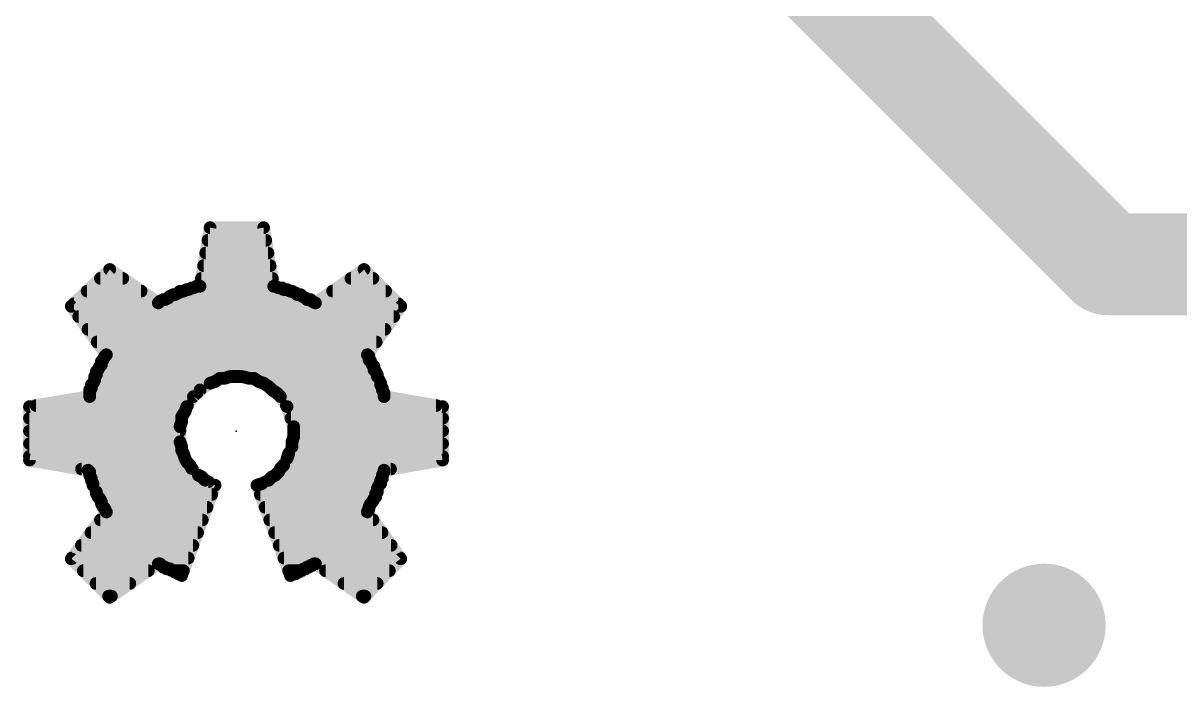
# Model space of a CAD drawing. Extents: x -29 to 78, y -12 to 55.
# Drawn here: x 5.33 to 12.24, y 0.9 to 4.87 of the extents above; entities that cross this region are included whole.
import ezdxf

# ---------------------------------------------------------------- set-up
doc = ezdxf.new("R2010")
doc.units = 0
for name, color, linetype in [('1', 12, 'CONTINUOUS'), ('18', 110, 'CONTINUOUS'), ('22', 40, 'CONTINUOUS'), ('24', 53, 'CONTINUOUS')]:
    doc.layers.add(name, color=color, linetype=linetype)

# ---------------------------------------------------------------- blocks, each defined once
blk = doc.blocks.new('ROUNDV')
at = {"const_width": 0.5}
blk.add_lwpolyline([(0, -0.25, 1), (0, 0.25, 1), (0, -0.25)], format="xyb", dxfattribs=at)

msp = doc.modelspace()

# ---------------------------------------------------------------- linework, layer by layer
at = {"layer": '1', "const_width": 0.6096}
for points in [[(11.811, 3.429), (8.89, 6.35)], [(17.272, 3.429), (11.811, 3.429)]]:
    msp.add_lwpolyline(points, dxfattribs=at)
at = {"layer": '1', "const_width": 0.3048}
for points in [[(11.811, 3.5814, 1), (11.811, 3.2766)], [(11.7032, 3.3212, 1), (11.9188, 3.5368)]]:
    msp.add_lwpolyline(points, format="xyb", dxfattribs=at)
at = {"layer": '22', "const_width": 0.076}
for points in [[(6.3834, 3.2974), (6.4434, 3.6474)], [(6.4434, 3.6474), (6.7634, 3.6474)], [(6.7634, 3.6474), (6.8234, 3.2974)], [(6.4305, 3.572), (6.7763, 3.572)], [(6.4175, 3.496), (6.7893, 3.496)], [(5.6134, 3.1774), (5.8434, 3.3974)], [(5.8434, 3.3974), (6.1334, 3.1974)], [(6.4044, 3.42), (6.8024, 3.42)], [(7.0734, 3.1974), (7.3634, 3.3974)], [(7.3634, 3.3974), (7.5834, 3.1774)], [(5.7876, 3.344), (5.9208, 3.344)], [(6.3134, 3.2774), (6.3334, 3.2874)], [(6.3334, 3.2874), (6.3434, 3.2874)], [(6.3434, 3.2874), (6.3634, 3.2974)], [(6.3634, 3.2974), (6.3834, 3.2974)], [(6.3914, 3.344), (6.8154, 3.344)], [(6.8234, 3.2974), (6.8334, 3.2974)], [(6.8334, 3.2974), (6.8534, 3.2874)], [(6.8534, 3.2874), (6.8734, 3.2874)], [(6.8734, 3.2874), (6.8834, 3.2774)], [(7.286, 3.344), (7.4168, 3.344)], [(5.7081, 3.268), (6.031, 3.268)], [(6.1434, 3.2074), (6.1634, 3.2174)], [(6.1634, 3.2174), (6.1734, 3.2174)], [(6.1734, 3.2174), (6.1934, 3.2274)], [(6.1934, 3.2274), (6.2034, 3.2374)], [(6.2034, 3.2374), (6.2234, 3.2474)], [(6.2234, 3.2474), (6.2334, 3.2474)], [(6.2334, 3.2474), (6.2534, 3.2574)], [(6.2534, 3.2574), (6.2634, 3.2674)], [(6.2634, 3.2674), (6.2834, 3.2674)], [(6.2834, 3.2674), (6.3034, 3.2774)], [(6.2847, 3.268), (6.9221, 3.268)], [(6.3034, 3.2774), (6.3134, 3.2774)], [(6.8834, 3.2774), (6.9034, 3.2774)], [(6.9034, 3.2774), (6.9234, 3.2674)], [(6.9234, 3.2674), (6.9334, 3.2674)], [(6.9334, 3.2674), (6.9534, 3.2574)], [(6.9534, 3.2574), (6.9634, 3.2474)], [(6.9634, 3.2474), (6.9834, 3.2474)], [(6.9834, 3.2474), (6.9934, 3.2374)], [(6.9934, 3.2374), (7.0134, 3.2274)], [(7.0134, 3.2274), (7.0234, 3.2174)], [(7.0234, 3.2174), (7.0434, 3.2174)], [(7.0434, 3.2174), (7.0534, 3.2074)], [(7.1758, 3.268), (7.4928, 3.268)], [(5.8234, 2.8874), (5.6134, 3.1774)], [(5.6287, 3.192), (7.5688, 3.192)], [(6.1334, 3.1974), (6.1434, 3.2074)], [(7.0534, 3.2074), (7.0734, 3.1974)], [(7.5834, 3.1774), (7.3834, 2.8874)], [(5.6578, 3.116), (7.5411, 3.116)], [(5.7129, 3.04), (7.4887, 3.04)], [(5.7679, 2.964), (7.4363, 2.964)], [(5.8034, 2.8574), (5.8134, 2.8774)], [(5.8134, 2.8774), (5.8234, 2.8874)], [(5.8229, 2.888), (7.3838, 2.888)], [(7.3834, 2.8874), (7.3934, 2.8774)], [(7.3934, 2.8774), (7.3934, 2.8574)], [(5.7734, 2.7974), (5.7834, 2.8174)], [(5.7807, 2.812), (7.4234, 2.812)], [(5.7834, 2.8174), (5.7934, 2.8274)], [(5.7934, 2.8474), (5.8034, 2.8574)], [(5.7934, 2.8274), (5.7934, 2.8474)], [(7.3934, 2.8574), (7.4034, 2.8474)], [(7.4034, 2.8474), (7.4134, 2.8274)], [(7.4134, 2.8274), (7.4234, 2.8174)], [(7.4234, 2.8174), (7.4234, 2.7974)], [(5.7434, 2.7174), (5.7534, 2.7374)], [(5.7527, 2.736), (6.4863, 2.736)], [(5.7534, 2.7574), (5.7634, 2.7674)], [(5.7534, 2.7374), (5.7534, 2.7574)], [(5.7634, 2.7874), (5.7734, 2.7974)], [(5.7634, 2.7674), (5.7634, 2.7874)], [(6.5034, 2.7474), (6.4734, 2.7274)], [(6.5334, 2.7474), (6.5034, 2.7474)], [(6.5634, 2.7574), (6.5334, 2.7474)], [(6.6334, 2.7574), (6.5634, 2.7574)], [(6.6734, 2.7474), (6.6334, 2.7574)], [(6.7034, 2.7474), (6.6734, 2.7474)], [(6.7334, 2.7274), (6.7034, 2.7474)], [(6.7205, 2.736), (7.4541, 2.736)], [(7.4234, 2.7974), (7.4334, 2.7874)], [(7.4334, 2.7874), (7.4434, 2.7674)], [(7.4434, 2.7674), (7.4434, 2.7574)], [(7.4434, 2.7574), (7.4634, 2.7174)], [(5.7234, 2.6774), (5.7334, 2.6874)], [(5.7234, 2.6374), (5.7234, 2.6774)], [(5.7234, 2.66), (6.366, 2.66)], [(5.7334, 2.7074), (5.7434, 2.7174)], [(5.7334, 2.6874), (5.7334, 2.7074)], [(6.3834, 2.6774), (6.3434, 2.6374)], [(6.4434, 2.7174), (6.3834, 2.6774)], [(6.4734, 2.7274), (6.4434, 2.7174)], [(6.7634, 2.7174), (6.7334, 2.7274)], [(6.7934, 2.6974), (6.7634, 2.7174)], [(6.8134, 2.6774), (6.7934, 2.6974)], [(6.8434, 2.6574), (6.8134, 2.6774)], [(6.8395, 2.66), (7.4821, 2.66)], [(7.4634, 2.7174), (7.4634, 2.7074)], [(7.4634, 2.7074), (7.4734, 2.6874)], [(7.4734, 2.6874), (7.4734, 2.6774)], [(7.4734, 2.6774), (7.4834, 2.6574)], [(5.3634, 2.5774), (5.7234, 2.6374)], [(6.3434, 2.6374), (6.3034, 2.5774)], [(6.8634, 2.6374), (6.8434, 2.6574)], [(6.9034, 2.5774), (6.8634, 2.6374)], [(7.4834, 2.6574), (7.4834, 2.6374)], [(7.4834, 2.6374), (7.8334, 2.5774)], [(5.3634, 2.2574), (5.3634, 2.5774)], [(5.4032, 2.584), (6.3078, 2.584)], [(6.2934, 2.5474), (6.2734, 2.5174)], [(6.3034, 2.5774), (6.2934, 2.5474)], [(6.899, 2.584), (7.7947, 2.584)], [(6.9434, 2.4574), (6.9034, 2.5774)], [(7.8334, 2.5774), (7.8334, 2.2574)], [(5.3634, 2.508), (6.2734, 2.508)], [(6.2734, 2.4874), (6.2634, 2.4574)], [(6.2634, 2.4574), (6.2634, 2.3674)], [(6.2734, 2.5174), (6.2734, 2.4874)], [(6.9265, 2.508), (7.8334, 2.508)], [(6.9434, 2.3974), (6.9434, 2.4574)], [(5.3634, 2.432), (6.2634, 2.432)], [(6.9334, 2.3674), (6.9434, 2.3974)], [(6.9434, 2.432), (7.8334, 2.432)], [(5.3634, 2.356), (6.2672, 2.356)], [(6.2634, 2.3674), (6.2734, 2.3374)], [(6.2734, 2.3374), (6.2734, 2.3174)], [(6.2734, 2.3174), (6.2834, 2.2974)], [(6.9134, 2.2974), (6.9334, 2.3374)], [(6.9334, 2.3374), (6.9334, 2.3674)], [(6.9334, 2.356), (7.8334, 2.356)], [(5.3634, 2.28), (6.2892, 2.28)], [(5.7134, 2.1974), (5.3634, 2.2574)], [(6.2834, 2.2974), (6.2934, 2.2674)], [(6.2934, 2.2674), (6.3034, 2.2474)], [(6.3034, 2.2474), (6.3234, 2.2274)], [(6.8834, 2.2274), (6.9034, 2.2674)], [(6.9034, 2.2674), (6.9134, 2.2974)], [(6.9076, 2.28), (7.8334, 2.28)], [(7.8334, 2.2574), (7.4834, 2.1974)], [(5.6747, 2.204), (6.3368, 2.204)], [(5.7234, 2.1874), (5.7134, 2.1974)], [(5.7234, 2.1674), (5.7234, 2.1874)], [(6.3234, 2.2274), (6.3334, 2.2074)], [(6.3334, 2.2074), (6.3734, 2.1674)], [(6.8334, 2.1674), (6.8534, 2.1874)], [(6.8534, 2.1874), (6.8634, 2.2074)], [(6.8617, 2.204), (7.5221, 2.204)], [(6.8634, 2.2074), (6.8834, 2.2274)], [(7.4834, 2.1874), (7.4734, 2.1674)], [(7.4834, 2.1974), (7.4834, 2.1874)], [(5.7334, 2.1474), (5.7234, 2.1674)], [(5.7334, 2.1374), (5.7334, 2.1474)], [(5.7434, 2.1174), (5.7334, 2.1374)], [(5.7381, 2.128), (6.4321, 2.128)], [(5.7434, 2.1074), (5.7434, 2.1174)], [(5.7634, 2.0674), (5.7434, 2.1074)], [(6.4734, 2.1074), (6.2734, 1.5674)], [(6.3734, 2.1674), (6.3934, 2.1574)], [(6.3934, 2.1574), (6.4134, 2.1374)], [(6.4134, 2.1374), (6.4734, 2.1074)], [(6.7234, 2.1074), (6.7534, 2.1174)], [(6.9234, 1.5674), (6.7234, 2.1074)], [(6.7534, 2.1174), (6.7934, 2.1374)], [(6.7747, 2.128), (7.4634, 2.128)], [(6.7934, 2.1374), (6.8134, 2.1574)], [(6.8134, 2.1574), (6.8334, 2.1674)], [(7.4534, 2.1074), (7.4434, 2.0874)], [(7.4634, 2.1174), (7.4534, 2.1074)], [(7.4734, 2.1474), (7.4634, 2.1374)], [(7.4634, 2.1374), (7.4634, 2.1174)], [(7.4734, 2.1674), (7.4734, 2.1474)], [(5.7634, 2.0574), (5.7634, 2.0674)], [(5.7734, 2.0374), (5.7634, 2.0574)], [(5.7661, 2.052), (6.4529, 2.052)], [(5.7834, 2.0274), (5.7734, 2.0374)], [(6.7439, 2.052), (7.4334, 2.052)], [(7.4334, 2.0374), (7.4234, 2.0274)], [(7.4434, 2.0674), (7.4334, 2.0574)], [(7.4334, 2.0574), (7.4334, 2.0374)], [(7.4434, 2.0874), (7.4434, 2.0674)], [(5.7934, 2.0074), (5.7834, 2.0274)], [(5.7934, 1.9974), (5.7934, 2.0074)], [(5.8034, 1.9774), (5.7934, 1.9974)], [(5.8134, 1.9674), (5.8034, 1.9774)], [(5.8048, 1.976), (6.4247, 1.976)], [(6.7721, 1.976), (7.3934, 1.976)], [(7.4034, 1.9974), (7.3934, 1.9774)], [(7.3934, 1.9774), (7.3934, 1.9674)], [(7.4134, 2.0074), (7.4034, 1.9974)], [(7.4234, 2.0274), (7.4134, 2.0074)], [(5.6134, 1.6674), (5.8234, 1.9474)], [(5.7879, 1.9), (6.3966, 1.9)], [(5.8234, 1.9474), (5.8134, 1.9674)], [(6.8002, 1.9), (7.4172, 1.9)], [(7.3934, 1.9674), (7.3834, 1.9474)], [(7.3834, 1.9474), (7.5834, 1.6674)], [(5.7309, 1.824), (6.3685, 1.824)], [(6.8284, 1.824), (7.4715, 1.824)], [(5.6739, 1.748), (6.3403, 1.748)], [(6.8565, 1.748), (7.5258, 1.748)], [(5.8434, 1.4374), (5.6134, 1.6674)], [(5.6169, 1.672), (6.3122, 1.672)], [(6.1334, 1.6374), (5.8434, 1.4374)], [(6.1434, 1.6374), (6.1334, 1.6374)], [(6.1634, 1.6174), (6.1434, 1.6374)], [(6.8847, 1.672), (7.5801, 1.672)], [(7.0434, 1.6274), (7.0334, 1.6174)], [(7.0534, 1.6274), (7.0434, 1.6274)], [(7.0634, 1.6374), (7.0534, 1.6274)], [(7.0734, 1.6374), (7.0634, 1.6374)], [(7.3634, 1.4374), (7.0734, 1.6374)], [(7.5834, 1.6674), (7.3634, 1.4374)], [(5.6848, 1.596), (6.0734, 1.596)], [(6.1734, 1.6174), (6.1634, 1.6174)], [(6.1834, 1.6074), (6.1734, 1.6174)], [(6.2034, 1.6074), (6.1834, 1.6074)], [(6.2134, 1.5974), (6.2034, 1.6074)], [(6.2234, 1.5974), (6.2134, 1.5974)], [(6.2334, 1.5874), (6.2234, 1.5974)], [(6.2248, 1.596), (6.284, 1.596)], [(6.2434, 1.5874), (6.2334, 1.5874)], [(6.2534, 1.5774), (6.2434, 1.5874)], [(6.2734, 1.5774), (6.2534, 1.5774)], [(6.2734, 1.5674), (6.2734, 1.5774)], [(6.9128, 1.596), (6.982, 1.596)], [(6.9334, 1.5774), (6.9234, 1.5674)], [(6.9534, 1.5774), (6.9334, 1.5774)], [(6.9634, 1.5874), (6.9534, 1.5774)], [(6.9734, 1.5874), (6.9634, 1.5874)], [(6.9834, 1.5974), (6.9734, 1.5874)], [(6.9934, 1.5974), (6.9834, 1.5974)], [(7.0034, 1.6074), (6.9934, 1.5974)], [(7.0134, 1.6074), (7.0034, 1.6074)], [(7.0234, 1.6174), (7.0134, 1.6074)], [(7.0334, 1.6174), (7.0234, 1.6174)], [(7.1334, 1.596), (7.5151, 1.596)], [(5.7608, 1.52), (5.9632, 1.52)], [(7.2436, 1.52), (7.4424, 1.52)], [(5.8368, 1.444), (5.853, 1.444)], [(7.3538, 1.444), (7.3697, 1.444)]]:
    msp.add_lwpolyline(points, dxfattribs=at)
at = {"layer": '22', "const_width": 0.038}
for points in [[(6.4434, 3.6664, 1), (6.4434, 3.6284)], [(6.4621, 3.6442, 1), (6.4247, 3.6506)], [(6.7821, 3.6506, 1), (6.7447, 3.6442)], [(6.7634, 3.6284, 1), (6.7634, 3.6664)], [(6.4305, 3.591, 1), (6.4305, 3.553)], [(6.7763, 3.553, 1), (6.7763, 3.591)], [(6.4175, 3.515, 1), (6.4175, 3.477)], [(6.7893, 3.477, 1), (6.7893, 3.515)], [(5.8542, 3.413, 1), (5.8326, 3.3817)], [(5.8565, 3.3836, 1), (5.8303, 3.4111)], [(6.4044, 3.439, 1), (6.4044, 3.401)], [(6.8024, 3.401, 1), (6.8024, 3.439)], [(7.3768, 3.4108, 1), (7.35, 3.3839)], [(7.3742, 3.3817, 1), (7.3526, 3.413)], [(5.7876, 3.363, 1), (5.7876, 3.325)], [(5.9208, 3.325, 1), (5.9208, 3.363)], [(6.3334, 3.3064, 1), (6.3334, 3.2684)], [(6.3349, 3.3044, 1), (6.3519, 3.2704)], [(6.3419, 3.2704, 1), (6.3249, 3.3044)], [(6.3434, 3.2684, 1), (6.3434, 3.3064)], [(6.3634, 3.3164, 1), (6.3634, 3.2784)], [(6.3719, 3.2804, 1), (6.3549, 3.3144)], [(6.3914, 3.363, 1), (6.3914, 3.325)], [(6.3834, 3.2784, 1), (6.3834, 3.3164)], [(6.8234, 3.3164, 1), (6.8234, 3.2784)], [(6.8419, 3.3144, 1), (6.8249, 3.2804)], [(6.8154, 3.325, 1), (6.8154, 3.363)], [(6.8334, 3.2784, 1), (6.8334, 3.3164)], [(6.8534, 3.3064, 1), (6.8534, 3.2684)], [(6.8449, 3.2704, 1), (6.8619, 3.3044)], [(6.8868, 3.3008, 1), (6.86, 3.2739)], [(6.8734, 3.2684, 1), (6.8734, 3.3064)], [(7.286, 3.363, 1), (7.286, 3.325)], [(7.4168, 3.325, 1), (7.4168, 3.363)], [(5.7081, 3.287, 1), (5.7081, 3.249)], [(6.031, 3.249, 1), (6.031, 3.287)], [(6.1634, 3.2364, 1), (6.1634, 3.1984)], [(6.1649, 3.2344, 1), (6.1819, 3.2004)], [(6.1719, 3.2004, 1), (6.1549, 3.2344)], [(6.1734, 3.1984, 1), (6.1734, 3.2364)], [(6.18, 3.2408, 1), (6.2068, 3.2139)], [(6.1949, 3.2544, 1), (6.2119, 3.2204)], [(6.2019, 3.2104, 1), (6.1849, 3.2444)], [(6.2168, 3.2239, 1), (6.19, 3.2508)], [(6.2234, 3.2664, 1), (6.2234, 3.2284)], [(6.2249, 3.2644, 1), (6.2419, 3.2304)], [(6.2319, 3.2304, 1), (6.2149, 3.2644)], [(6.2334, 3.2284, 1), (6.2334, 3.2664)], [(6.24, 3.2708, 1), (6.2668, 3.2439)], [(6.2634, 3.2864, 1), (6.2634, 3.2484)], [(6.2619, 3.2404, 1), (6.2449, 3.2744)], [(6.2768, 3.2539, 1), (6.25, 3.2808)], [(6.2749, 3.2844, 1), (6.2919, 3.2504)], [(6.2847, 3.287, 1), (6.2847, 3.249)], [(6.2834, 3.2484, 1), (6.2834, 3.2864)], [(6.3034, 3.2964, 1), (6.3034, 3.2584)], [(6.3049, 3.2944, 1), (6.3219, 3.2604)], [(6.3119, 3.2604, 1), (6.2949, 3.2944)], [(6.3134, 3.2584, 1), (6.3134, 3.2964)], [(6.3647, 3.3006, 1), (6.4021, 3.2942)], [(6.8047, 3.2942, 1), (6.8421, 3.3006)], [(6.8834, 3.2964, 1), (6.8834, 3.2584)], [(6.87, 3.2639, 1), (6.8968, 3.2908)], [(6.9119, 3.2944, 1), (6.8949, 3.2604)], [(6.9034, 3.2584, 1), (6.9034, 3.2964)], [(6.9234, 3.2864, 1), (6.9234, 3.2484)], [(6.9419, 3.2844, 1), (6.9249, 3.2504)], [(6.9149, 3.2504, 1), (6.9319, 3.2844)], [(6.9221, 3.249, 1), (6.9221, 3.287)], [(6.9334, 3.2484, 1), (6.9334, 3.2864)], [(6.9668, 3.2708, 1), (6.94, 3.2439)], [(6.9634, 3.2664, 1), (6.9634, 3.2284)], [(6.9449, 3.2404, 1), (6.9619, 3.2744)], [(6.95, 3.2339, 1), (6.9768, 3.2608)], [(6.9968, 3.2608, 1), (6.97, 3.2339)], [(7.0019, 3.2544, 1), (6.9849, 3.2204)], [(6.98, 3.2239, 1), (7.0068, 3.2508)], [(6.9834, 3.2284, 1), (6.9834, 3.2664)], [(7.0268, 3.2408, 1), (7, 3.2139)], [(7.0234, 3.2364, 1), (7.0234, 3.1984)], [(7.0049, 3.2104, 1), (7.0219, 3.2444)], [(7.0568, 3.2308, 1), (7.03, 3.2039)], [(7.0434, 3.1984, 1), (7.0434, 3.2364)], [(7.1758, 3.287, 1), (7.1758, 3.249)], [(7.4928, 3.249, 1), (7.4928, 3.287)], [(5.6288, 3.1885, 1), (5.598, 3.1662)], [(5.6003, 3.1911, 1), (5.6265, 3.1636)], [(5.6287, 3.211, 1), (5.6287, 3.173)], [(6.12, 3.2108, 1), (6.1468, 3.1839)], [(6.1226, 3.1817, 1), (6.1442, 3.213)], [(6.1349, 3.2244, 1), (6.1519, 3.1904)], [(6.1568, 3.1939, 1), (6.13, 3.2208)], [(7.01, 3.2039, 1), (7.0368, 3.2308)], [(7.0619, 3.2244, 1), (7.0449, 3.1904)], [(7.04, 3.1939, 1), (7.0668, 3.2208)], [(7.0626, 3.213, 1), (7.0842, 3.1817)], [(7.0649, 3.1804, 1), (7.0819, 3.2144)], [(7.599, 3.1666, 1), (7.5678, 3.1882)], [(7.5688, 3.173, 1), (7.5688, 3.211)], [(7.57, 3.1639, 1), (7.5968, 3.1908)], [(5.6578, 3.135, 1), (5.6578, 3.097)], [(7.5411, 3.097, 1), (7.5411, 3.135)], [(5.7129, 3.059, 1), (5.7129, 3.021)], [(7.4887, 3.021, 1), (7.4887, 3.059)], [(5.7679, 2.983, 1), (5.7679, 2.945)], [(7.4363, 2.945, 1), (7.4363, 2.983)], [(5.8, 2.8908, 1), (5.8268, 2.8639)], [(5.8304, 2.8689, 1), (5.7964, 2.8859)], [(5.8229, 2.907, 1), (5.8229, 2.869)], [(5.808, 2.8762, 1), (5.8388, 2.8985)], [(5.8368, 2.8739, 1), (5.81, 2.9008)], [(7.3968, 2.9008, 1), (7.37, 2.8739)], [(7.3678, 2.8982, 1), (7.399, 2.8766)], [(7.4124, 2.8774, 1), (7.3744, 2.8774)], [(7.38, 2.8639, 1), (7.4068, 2.8908)], [(7.3838, 2.869, 1), (7.3838, 2.907)], [(5.7807, 2.831, 1), (5.7807, 2.793)], [(5.77, 2.8308, 1), (5.7968, 2.8039)], [(5.8004, 2.8089, 1), (5.7664, 2.8259)], [(5.8124, 2.8474, 1), (5.7744, 2.8474)], [(5.78, 2.8608, 1), (5.8068, 2.8339)], [(5.7744, 2.8274, 1), (5.8124, 2.8274)], [(5.8068, 2.8139, 1), (5.78, 2.8408)], [(5.7864, 2.8659, 1), (5.8204, 2.8489)], [(5.8168, 2.8439, 1), (5.79, 2.8708)], [(7.4068, 2.8708, 1), (7.38, 2.8439)], [(7.3744, 2.8574, 1), (7.4124, 2.8574)], [(7.4204, 2.8559, 1), (7.3864, 2.8389)], [(7.39, 2.8339, 1), (7.4168, 2.8608)], [(7.4268, 2.8408, 1), (7.4, 2.8139)], [(7.3964, 2.8189, 1), (7.4304, 2.8359)], [(7.4424, 2.8174, 1), (7.4044, 2.8174)], [(7.41, 2.8039, 1), (7.4368, 2.8308)], [(7.4234, 2.793, 1), (7.4234, 2.831)], [(5.7527, 2.755, 1), (5.7527, 2.717)], [(5.7724, 2.7574, 1), (5.7344, 2.7574)], [(5.74, 2.7708, 1), (5.7668, 2.7439)], [(5.7704, 2.7289, 1), (5.7364, 2.7459)], [(5.7824, 2.7874, 1), (5.7444, 2.7874)], [(5.75, 2.8008, 1), (5.7768, 2.7739)], [(5.7444, 2.7674, 1), (5.7824, 2.7674)], [(5.7768, 2.7539, 1), (5.75, 2.7808)], [(5.7564, 2.8059, 1), (5.7904, 2.7889)], [(5.7868, 2.7839, 1), (5.76, 2.8108)], [(6.5034, 2.7664, 1), (6.5034, 2.7284)], [(6.4863, 2.717, 1), (6.4863, 2.755)], [(6.5139, 2.7316, 1), (6.4929, 2.7632)], [(6.5274, 2.7654, 1), (6.5394, 2.7293)], [(6.5334, 2.7284, 1), (6.5334, 2.7664)], [(6.5634, 2.7764, 1), (6.5634, 2.7384)], [(6.5694, 2.7393, 1), (6.5574, 2.7754)], [(6.638, 2.7758, 1), (6.6288, 2.7389)], [(6.6334, 2.7384, 1), (6.6334, 2.7764)], [(6.6734, 2.7664, 1), (6.6734, 2.7284)], [(6.6688, 2.7289, 1), (6.678, 2.7658)], [(6.7139, 2.7632, 1), (6.6929, 2.7316)], [(6.7205, 2.755, 1), (6.7205, 2.717)], [(6.7034, 2.7284, 1), (6.7034, 2.7664)], [(7.4368, 2.8108, 1), (7.41, 2.7839)], [(7.4044, 2.7974, 1), (7.4424, 2.7974)], [(7.4504, 2.7959, 1), (7.4164, 2.7789)], [(7.42, 2.7739, 1), (7.4468, 2.8008)], [(7.4624, 2.7674, 1), (7.4244, 2.7674)], [(7.4604, 2.7659, 1), (7.4264, 2.7489)], [(7.4244, 2.7574, 1), (7.4624, 2.7574)], [(7.4264, 2.7589, 1), (7.4604, 2.7759)], [(7.4541, 2.717, 1), (7.4541, 2.755)], [(5.7424, 2.6774, 1), (5.7044, 2.6774)], [(5.71, 2.6908, 1), (5.7368, 2.6639)], [(5.7234, 2.679, 1), (5.7234, 2.641)], [(5.7524, 2.7074, 1), (5.7144, 2.7074)], [(5.72, 2.7208, 1), (5.7468, 2.6939)], [(5.7144, 2.6874, 1), (5.7524, 2.6874)], [(5.7468, 2.6739, 1), (5.72, 2.7008)], [(5.7264, 2.7259, 1), (5.7604, 2.7089)], [(5.7568, 2.7039, 1), (5.73, 2.7308)], [(5.7344, 2.7374, 1), (5.7724, 2.7374)], [(6.3729, 2.6932, 1), (6.3939, 2.6616)], [(6.366, 2.641, 1), (6.366, 2.679)], [(6.3968, 2.6639, 1), (6.37, 2.6908)], [(6.4374, 2.7354, 1), (6.4494, 2.6993)], [(6.4539, 2.7016, 1), (6.4329, 2.7332)], [(6.4629, 2.7432, 1), (6.4839, 2.7116)], [(6.4794, 2.7093, 1), (6.4674, 2.7454)], [(6.7394, 2.7454, 1), (6.7274, 2.7093)], [(6.7229, 2.7116, 1), (6.7439, 2.7432)], [(6.7739, 2.7332, 1), (6.7529, 2.7016)], [(6.7574, 2.6993, 1), (6.7694, 2.7354)], [(6.8068, 2.7108, 1), (6.78, 2.6839)], [(6.7829, 2.6816, 1), (6.8039, 2.7132)], [(6.8239, 2.6932, 1), (6.8029, 2.6616)], [(6.8, 2.6639, 1), (6.8268, 2.6908)], [(6.8395, 2.679, 1), (6.8395, 2.641)], [(7.4824, 2.7174, 1), (7.4444, 2.7174)], [(7.4804, 2.7159, 1), (7.4464, 2.6989)], [(7.4444, 2.7074, 1), (7.4824, 2.7074)], [(7.4464, 2.7089, 1), (7.4804, 2.7259)], [(7.4924, 2.6874, 1), (7.4544, 2.6874)], [(7.4904, 2.6859, 1), (7.4564, 2.6689)], [(7.4564, 2.6789, 1), (7.4904, 2.6959)], [(7.4821, 2.641, 1), (7.4821, 2.679)], [(5.7044, 2.6374, 1), (5.7424, 2.6374)], [(5.7265, 2.6186, 1), (5.7203, 2.6561)], [(6.33, 2.6508, 1), (6.3568, 2.6239)], [(6.3592, 2.6268, 1), (6.3276, 2.6479)], [(6.8568, 2.6708, 1), (6.83, 2.6439)], [(6.8329, 2.6416, 1), (6.8539, 2.6732)], [(6.8792, 2.6479, 1), (6.8476, 2.6268)], [(6.85, 2.6239, 1), (6.8768, 2.6508)], [(7.4544, 2.6774, 1), (7.4924, 2.6774)], [(7.5024, 2.6574, 1), (7.4644, 2.6574)], [(7.4866, 2.6561, 1), (7.4802, 2.6186)], [(7.4644, 2.6374, 1), (7.5024, 2.6374)], [(7.4664, 2.6489, 1), (7.5004, 2.6659)], [(5.3824, 2.5774, 1), (5.3444, 2.5774)], [(5.3603, 2.5961, 1), (5.3665, 2.5586)], [(5.4032, 2.603, 1), (5.4032, 2.565)], [(6.2754, 2.5534, 1), (6.3114, 2.5414)], [(6.3092, 2.5368, 1), (6.2776, 2.5579)], [(6.2876, 2.5879, 1), (6.3192, 2.5668)], [(6.3214, 2.5714, 1), (6.2854, 2.5834)], [(6.3078, 2.565, 1), (6.3078, 2.603)], [(6.899, 2.603, 1), (6.899, 2.565)], [(6.9214, 2.5834, 1), (6.8854, 2.5714)], [(6.8876, 2.5668, 1), (6.9192, 2.5879)], [(7.7947, 2.565, 1), (7.7947, 2.603)], [(7.8524, 2.5774, 1), (7.8144, 2.5774)], [(7.8302, 2.5586, 1), (7.8366, 2.5961)], [(5.3634, 2.527, 1), (5.3634, 2.489)], [(6.2824, 2.4574, 1), (6.2444, 2.4574)], [(6.2924, 2.5174, 1), (6.2544, 2.5174)], [(6.2576, 2.5279, 1), (6.2892, 2.5068)], [(6.2544, 2.4874, 1), (6.2924, 2.4874)], [(6.2914, 2.4814, 1), (6.2554, 2.4934)], [(6.2734, 2.489, 1), (6.2734, 2.527)], [(6.9265, 2.527, 1), (6.9265, 2.489)], [(6.9624, 2.4574, 1), (6.9244, 2.4574)], [(7.8334, 2.489, 1), (7.8334, 2.527)], [(5.3634, 2.451, 1), (5.3634, 2.413)], [(6.2454, 2.4634, 1), (6.2814, 2.4514)], [(6.2634, 2.413, 1), (6.2634, 2.451)], [(6.9434, 2.451, 1), (6.9434, 2.413)], [(6.9254, 2.4514, 1), (6.9614, 2.4634)], [(6.9614, 2.3914, 1), (6.9254, 2.4034)], [(7.8334, 2.413, 1), (7.8334, 2.451)], [(5.3634, 2.375, 1), (5.3634, 2.337)], [(6.2814, 2.3734, 1), (6.2454, 2.3614)], [(6.2444, 2.3674, 1), (6.2824, 2.3674)], [(6.2924, 2.3374, 1), (6.2544, 2.3374)], [(6.2904, 2.3259, 1), (6.2564, 2.3089)], [(6.2554, 2.3314, 1), (6.2914, 2.3434)], [(6.2672, 2.337, 1), (6.2672, 2.375)], [(6.9524, 2.3674, 1), (6.9144, 2.3674)], [(6.9334, 2.375, 1), (6.9334, 2.337)], [(6.9154, 2.3734, 1), (6.9514, 2.3614)], [(6.9144, 2.3374, 1), (6.9524, 2.3374)], [(6.9504, 2.3289, 1), (6.9164, 2.3459)], [(6.9244, 2.3974, 1), (6.9624, 2.3974)], [(7.8334, 2.337, 1), (7.8334, 2.375)], [(5.3634, 2.299, 1), (5.3634, 2.261)], [(5.3666, 2.2761, 1), (5.3602, 2.2386)], [(6.2544, 2.3174, 1), (6.2924, 2.3174)], [(6.3014, 2.3034, 1), (6.2654, 2.2914)], [(6.2664, 2.2889, 1), (6.3004, 2.3059)], [(6.3104, 2.2759, 1), (6.2764, 2.2589)], [(6.2754, 2.2614, 1), (6.3114, 2.2734)], [(6.3168, 2.2608, 1), (6.29, 2.2339)], [(6.2892, 2.261, 1), (6.2892, 2.299)], [(6.8854, 2.2734, 1), (6.9214, 2.2614)], [(6.9204, 2.2589, 1), (6.8864, 2.2759)], [(6.9076, 2.299, 1), (6.9076, 2.261)], [(6.8964, 2.3059, 1), (6.9304, 2.2889)], [(6.9314, 2.2914, 1), (6.8954, 2.3034)], [(7.8366, 2.2386, 1), (7.8302, 2.2761)], [(7.8334, 2.261, 1), (7.8334, 2.299)], [(5.3444, 2.2574, 1), (5.3824, 2.2574)], [(5.6747, 2.223, 1), (5.6747, 2.185)], [(5.7268, 2.2108, 1), (5.7, 2.1839)], [(5.7424, 2.1874, 1), (5.7044, 2.1874)], [(5.71, 2.1739, 1), (5.7368, 2.2008)], [(5.7102, 2.1786, 1), (5.7166, 2.2161)], [(6.2864, 2.2389, 1), (6.3204, 2.2559)], [(6.3404, 2.2359, 1), (6.3064, 2.2189)], [(6.31, 2.2139, 1), (6.3368, 2.2408)], [(6.3468, 2.2208, 1), (6.32, 2.1939)], [(6.3164, 2.1989, 1), (6.3504, 2.2159)], [(6.3368, 2.185, 1), (6.3368, 2.223)], [(6.8364, 2.1959, 1), (6.8704, 2.1789)], [(6.8668, 2.1739, 1), (6.84, 2.2008)], [(6.8617, 2.223, 1), (6.8617, 2.185)], [(6.85, 2.2208, 1), (6.8768, 2.1939)], [(6.8804, 2.1989, 1), (6.8464, 2.2159)], [(6.8664, 2.2359, 1), (6.9004, 2.2189)], [(6.8968, 2.2139, 1), (6.87, 2.2408)], [(7.5024, 2.1974, 1), (7.4644, 2.1974)], [(7.4802, 2.2161, 1), (7.4866, 2.1786)], [(7.5004, 2.1789, 1), (7.4664, 2.1959)], [(7.5221, 2.185, 1), (7.5221, 2.223)], [(7.8144, 2.2574, 1), (7.8524, 2.2574)], [(5.7404, 2.1759, 1), (5.7064, 2.1589)], [(5.7044, 2.1674, 1), (5.7424, 2.1674)], [(5.7524, 2.1474, 1), (5.7144, 2.1474)], [(5.7504, 2.1459, 1), (5.7164, 2.1289)], [(5.7144, 2.1374, 1), (5.7524, 2.1374)], [(5.7164, 2.1389, 1), (5.7504, 2.1559)], [(5.7381, 2.147, 1), (5.7381, 2.109)], [(5.7624, 2.1174, 1), (5.7244, 2.1174)], [(5.7604, 2.1159, 1), (5.7264, 2.0989)], [(5.7264, 2.1089, 1), (5.7604, 2.1259)], [(6.3819, 2.1844, 1), (6.3649, 2.1504)], [(6.36, 2.1539, 1), (6.3868, 2.1808)], [(6.4068, 2.1708, 1), (6.38, 2.1439)], [(6.3849, 2.1404, 1), (6.4019, 2.1744)], [(6.4219, 2.1544, 1), (6.4049, 2.1204)], [(6.4, 2.1239, 1), (6.4268, 2.1508)], [(6.4321, 2.109, 1), (6.4321, 2.147)], [(6.4912, 2.1008, 1), (6.4556, 2.114)], [(6.7412, 2.114, 1), (6.7056, 2.1008)], [(6.7174, 2.1254, 1), (6.7294, 2.0893)], [(6.7449, 2.1344, 1), (6.7619, 2.1004)], [(6.7594, 2.0993, 1), (6.7474, 2.1354)], [(6.7747, 2.147, 1), (6.7747, 2.109)], [(6.78, 2.1508, 1), (6.8068, 2.1239)], [(6.8019, 2.1204, 1), (6.7849, 2.1544)], [(6.8049, 2.1744, 1), (6.8219, 2.1404)], [(6.8268, 2.1439, 1), (6.8, 2.1708)], [(6.82, 2.1808, 1), (6.8468, 2.1539)], [(6.8419, 2.1504, 1), (6.8249, 2.1844)], [(7.4704, 2.0989, 1), (7.4364, 2.1159)], [(7.4824, 2.1374, 1), (7.4444, 2.1374)], [(7.45, 2.1508, 1), (7.4768, 2.1239)], [(7.4768, 2.1039, 1), (7.45, 2.1308)], [(7.4924, 2.1674, 1), (7.4544, 2.1674)], [(7.4564, 2.1759, 1), (7.4904, 2.1589)], [(7.4544, 2.1474, 1), (7.4924, 2.1474)], [(7.4868, 2.1339, 1), (7.46, 2.1608)], [(7.4634, 2.109, 1), (7.4634, 2.147)], [(7.4644, 2.1874, 1), (7.5024, 2.1874)], [(5.7244, 2.1074, 1), (5.7624, 2.1074)], [(5.7824, 2.0674, 1), (5.7444, 2.0674)], [(5.7804, 2.0659, 1), (5.7464, 2.0489)], [(5.7444, 2.0574, 1), (5.7824, 2.0574)], [(5.7464, 2.0589, 1), (5.7804, 2.0759)], [(5.7661, 2.071, 1), (5.7661, 2.033)], [(5.7868, 2.0508, 1), (5.76, 2.0239)], [(6.4529, 2.033, 1), (6.4529, 2.071)], [(6.4649, 2.0904, 1), (6.4819, 2.1244)], [(6.7439, 2.071, 1), (6.7439, 2.033)], [(7.4524, 2.0574, 1), (7.4144, 2.0574)], [(7.42, 2.0708, 1), (7.4468, 2.0439)], [(7.4468, 2.0239, 1), (7.42, 2.0508)], [(7.4624, 2.0874, 1), (7.4244, 2.0874)], [(7.4264, 2.0959, 1), (7.4604, 2.0789)], [(7.4244, 2.0674, 1), (7.4624, 2.0674)], [(7.4568, 2.0539, 1), (7.43, 2.0808)], [(7.4334, 2.033, 1), (7.4334, 2.071)], [(7.44, 2.1208, 1), (7.4668, 2.0939)], [(7.4444, 2.1174, 1), (7.4824, 2.1174)], [(5.7564, 2.0289, 1), (5.7904, 2.0459)], [(5.8004, 2.0359, 1), (5.7664, 2.0189)], [(5.77, 2.0139, 1), (5.7968, 2.0408)], [(5.8124, 2.0074, 1), (5.7744, 2.0074)], [(5.8104, 2.0059, 1), (5.7764, 1.9889)], [(5.7744, 1.9974, 1), (5.8124, 1.9974)], [(5.7764, 1.9989, 1), (5.8104, 2.0159)], [(5.8168, 1.9908, 1), (5.79, 1.9639)], [(5.8048, 1.995, 1), (5.8048, 1.957)], [(6.4247, 1.957, 1), (6.4247, 1.995)], [(6.7721, 1.995, 1), (6.7721, 1.957)], [(7.4124, 1.9774, 1), (7.3744, 1.9774)], [(7.39, 2.0108, 1), (7.4168, 1.9839)], [(7.4204, 1.9889, 1), (7.3864, 2.0059)], [(7.3934, 1.957, 1), (7.3934, 1.995)], [(7.3964, 2.0159, 1), (7.4304, 1.9989)], [(7.4268, 1.9939, 1), (7.4, 2.0208)], [(7.41, 2.0408, 1), (7.4368, 2.0139)], [(7.4404, 2.0189, 1), (7.4064, 2.0359)], [(7.4144, 2.0374, 1), (7.4524, 2.0374)], [(5.7879, 1.919, 1), (5.7879, 1.881)], [(5.7864, 1.9689, 1), (5.8204, 1.9859)], [(5.8304, 1.9759, 1), (5.7964, 1.9589)], [(5.8, 1.9539, 1), (5.8268, 1.9808)], [(5.8064, 1.9389, 1), (5.8404, 1.9559)], [(5.8386, 1.936, 1), (5.8082, 1.9588)], [(6.3966, 1.881, 1), (6.3966, 1.919)], [(6.8002, 1.919, 1), (6.8002, 1.881)], [(7.3989, 1.9584, 1), (7.3679, 1.9363)], [(7.3664, 1.9559, 1), (7.4004, 1.9389)], [(7.3764, 1.9859, 1), (7.4104, 1.9689)], [(7.3744, 1.9674, 1), (7.4124, 1.9674)], [(7.4104, 1.9589, 1), (7.3764, 1.9759)], [(7.4172, 1.881, 1), (7.4172, 1.919)], [(5.7309, 1.843, 1), (5.7309, 1.805)], [(6.3685, 1.805, 1), (6.3685, 1.843)], [(6.8284, 1.843, 1), (6.8284, 1.805)], [(7.4715, 1.805, 1), (7.4715, 1.843)], [(5.6739, 1.767, 1), (5.6739, 1.729)], [(6.3403, 1.729, 1), (6.3403, 1.767)], [(6.8565, 1.767, 1), (6.8565, 1.729)], [(7.5258, 1.729, 1), (7.5258, 1.767)], [(5.6268, 1.6808, 1), (5.6, 1.6539)], [(5.5982, 1.6788, 1), (5.6286, 1.656)], [(5.6169, 1.691, 1), (5.6169, 1.653)], [(6.1334, 1.6564, 1), (6.1334, 1.6184)], [(6.1442, 1.6217, 1), (6.1226, 1.653)], [(6.1568, 1.6508, 1), (6.13, 1.6239)], [(6.1434, 1.6184, 1), (6.1434, 1.6564)], [(6.3122, 1.653, 1), (6.3122, 1.691)], [(6.8847, 1.691, 1), (6.8847, 1.653)], [(7.0434, 1.6464, 1), (7.0434, 1.6084)], [(7.0568, 1.6139, 1), (7.03, 1.6408)], [(7.0634, 1.6564, 1), (7.0634, 1.6184)], [(7.0768, 1.6239, 1), (7.05, 1.6508)], [(7.0534, 1.6084, 1), (7.0534, 1.6464)], [(7.0842, 1.653, 1), (7.0626, 1.6217)], [(7.0734, 1.6184, 1), (7.0734, 1.6564)], [(7.5679, 1.6563, 1), (7.5989, 1.6784)], [(7.5971, 1.6542, 1), (7.5697, 1.6805)], [(7.5801, 1.653, 1), (7.5801, 1.691)], [(5.6848, 1.615, 1), (5.6848, 1.577)], [(6.0734, 1.577, 1), (6.0734, 1.615)], [(6.1634, 1.6364, 1), (6.1634, 1.5984)], [(6.15, 1.6039, 1), (6.1768, 1.6308)], [(6.1868, 1.6308, 1), (6.16, 1.6039)], [(6.1834, 1.6264, 1), (6.1834, 1.5884)], [(6.17, 1.5939, 1), (6.1968, 1.6208)], [(6.1734, 1.5984, 1), (6.1734, 1.6364)], [(6.2168, 1.6208, 1), (6.19, 1.5939)], [(6.2134, 1.6164, 1), (6.2134, 1.5784)], [(6.2, 1.5839, 1), (6.2268, 1.6108)], [(6.2034, 1.5884, 1), (6.2034, 1.6264)], [(6.2368, 1.6108, 1), (6.21, 1.5839)], [(6.2248, 1.615, 1), (6.2248, 1.577)], [(6.2334, 1.6064, 1), (6.2334, 1.5684)], [(6.22, 1.5739, 1), (6.2468, 1.6008)], [(6.2234, 1.5784, 1), (6.2234, 1.6164)], [(6.2568, 1.6008, 1), (6.23, 1.5739)], [(6.2534, 1.5964, 1), (6.2534, 1.5584)], [(6.24, 1.5639, 1), (6.2668, 1.5908)], [(6.2434, 1.5684, 1), (6.2434, 1.6064)], [(6.2924, 1.5774, 1), (6.2544, 1.5774)], [(6.2556, 1.574, 1), (6.2912, 1.5608)], [(6.2734, 1.5584, 1), (6.2734, 1.5964)], [(6.284, 1.577, 1), (6.284, 1.615)], [(6.9128, 1.615, 1), (6.9128, 1.577)], [(6.91, 1.5808, 1), (6.9368, 1.5539)], [(6.9056, 1.5608, 1), (6.9412, 1.574)], [(6.9334, 1.5964, 1), (6.9334, 1.5584)], [(6.9468, 1.5639, 1), (6.92, 1.5908)], [(6.94, 1.5908, 1), (6.9668, 1.5639)], [(6.9634, 1.6064, 1), (6.9634, 1.5684)], [(6.9768, 1.5739, 1), (6.95, 1.6008)], [(6.9534, 1.5584, 1), (6.9534, 1.5964)], [(6.96, 1.6008, 1), (6.9868, 1.5739)], [(6.9834, 1.6164, 1), (6.9834, 1.5784)], [(6.9968, 1.5839, 1), (6.97, 1.6108)], [(6.9734, 1.5684, 1), (6.9734, 1.6064)], [(6.98, 1.6108, 1), (7.0068, 1.5839)], [(6.982, 1.577, 1), (6.982, 1.615)], [(7.0034, 1.6264, 1), (7.0034, 1.5884)], [(7.0168, 1.5939, 1), (6.99, 1.6208)], [(6.9934, 1.5784, 1), (6.9934, 1.6164)], [(7, 1.6208, 1), (7.0268, 1.5939)], [(7.0234, 1.6364, 1), (7.0234, 1.5984)], [(7.0368, 1.6039, 1), (7.01, 1.6308)], [(7.0134, 1.5884, 1), (7.0134, 1.6264)], [(7.02, 1.6308, 1), (7.0468, 1.6039)], [(7.0334, 1.5984, 1), (7.0334, 1.6364)], [(7.04, 1.6408, 1), (7.0668, 1.6139)], [(7.1334, 1.615, 1), (7.1334, 1.577)], [(7.5151, 1.577, 1), (7.5151, 1.615)], [(5.7608, 1.539, 1), (5.7608, 1.501)], [(5.9632, 1.501, 1), (5.9632, 1.539)], [(6.2544, 1.5674, 1), (6.2924, 1.5674)], [(7.2436, 1.539, 1), (7.2436, 1.501)], [(7.4424, 1.501, 1), (7.4424, 1.539)], [(5.8368, 1.463, 1), (5.8368, 1.425)], [(5.8326, 1.453, 1), (5.8542, 1.4217)], [(5.83, 1.4239, 1), (5.8568, 1.4508)], [(5.853, 1.425, 1), (5.853, 1.463)], [(7.3538, 1.463, 1), (7.3538, 1.425)], [(7.3497, 1.4505, 1), (7.3771, 1.4242)], [(7.3526, 1.4217, 1), (7.3742, 1.453)], [(7.3697, 1.425, 1), (7.3697, 1.463)]]:
    msp.add_lwpolyline(points, format="xyb", dxfattribs=at)
at = {"layer": '24'}
msp.add_point((6.6, 2.43), dxfattribs=at)

# ---------------------------------------------------------------- block references
at = {"layer": '18', "xscale": 0.7366, "yscale": 0.7366}
msp.add_blockref('ROUNDV', (11.43, 1.27), dxfattribs=at)
msp.add_blockref('ROUNDV', (11.43, 1.27), dxfattribs=at)

doc.saveas('drawing.dxf')
